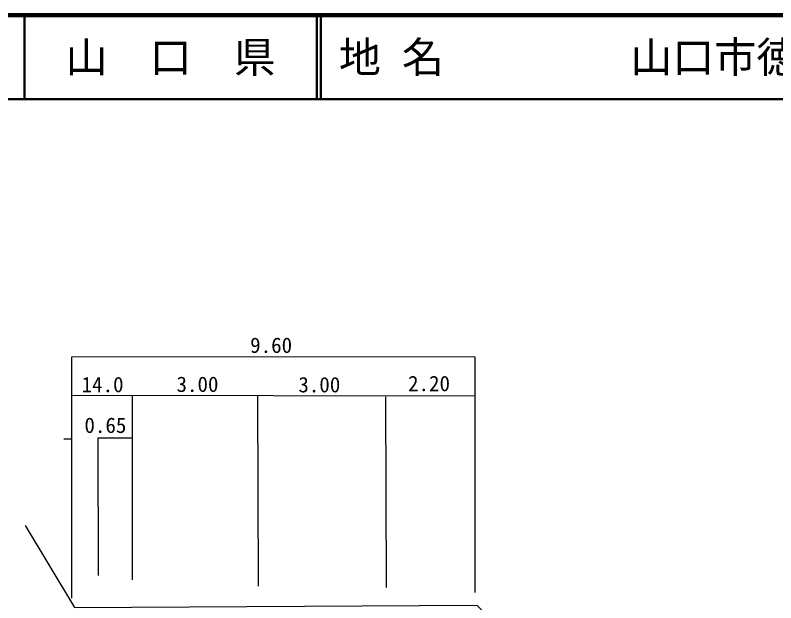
# Model space of a CAD drawing. Units: millimetres, scale not verified. Extents: x 40000 to 680000, y 20000 to 380000.
# Drawn here: x 331903 to 422329, y 310064 to 380000 of the extents above; entities that cross this region are included whole.
import ezdxf
from ezdxf.enums import TextEntityAlignment as Align

# ---------------------------------------------------------------- set-up
doc = ezdxf.new("R2010")
doc.units = ezdxf.units.MM
doc.header["$LTSCALE"] = 1000
for name, color, linetype, lineweight in [('M-BGD', 7, 'Continuous', 25), ('M-TTL', 2, 'Continuous', 140), ('M-TTL-LINE', 7, 'Continuous', 50)]:
    doc.layers.add(name, color=color, linetype=linetype, lineweight=lineweight)
doc.layers.add('M-TTL-TXT', color=7, linetype='Continuous')
doc.styles.add('ＭＳ ゴシック', font='')
doc.styles.get('ＭＳ ゴシック').set_extended_font_data('MS Gothic')

msp = doc.modelspace()

# ---------------------------------------------------------------- linework, layer by layer
at = {"layer": 'M-BGD'}
for p, q in [((386530, 339333), (386562, 311299)), ((386530, 334650), (338693, 334744)), ((345805, 334744), (345814, 312815)), ((360706, 334702), (360791, 312053)), ((375936, 334585), (376004, 311884)), ((337677, 329579), (338693, 329579))]:
    msp.add_line(p, q, dxfattribs=at)
for points in [[(386530, 339333), (338608, 339316), (338601, 310614)], [(345807, 329664), (341741, 329668), (341776, 313323)], [(333105, 319250), (338947, 309513), (386784, 309767), (389916, 306550)]]:
    msp.add_lwpolyline(points, dxfattribs=at)
at = {"layer": 'M-TTL'}
msp.add_line((680000, 380000), (40000, 380000), dxfattribs=at)
at = {"layer": 'M-TTL-LINE'}
for p, q in [((333000, 380000), (333000, 370000)), ((367750, 380000), (367750, 370000)), ((368250, 380000), (368250, 370000)), ((40000, 370000), (680000, 370000))]:
    msp.add_line(p, q, dxfattribs=at)

# ---------------------------------------------------------------- texts
at = {"layer": 'M-BGD', "style": 'ＭＳ ゴシック'}
for s, p in [('9.60', (359837, 339254)), ('14.0', (339798, 334580)), ('3.00', (351079, 334611)), ('3.00', (365565, 334560)), ('2.20', (378607, 334699)), ('0.65', (340132, 329730))]:
    msp.add_text(s, height=1833, dxfattribs=at).set_placement(p, align=Align.BOTTOM_LEFT)
at = {"layer": 'M-TTL-TXT', "style": 'ＭＳ ゴシック'}
msp.add_text('山\u3000口\u3000県', height=3666, dxfattribs=at).set_placement((350375, 375000), align=Align.MIDDLE_CENTER)
for s, p in [('地 名', (370380, 375000)), ('山口市徳地堀', (405024, 375000))]:
    msp.add_text(s, height=3666, dxfattribs=at).set_placement(p, align=Align.MIDDLE_LEFT)

doc.saveas('drawing.dxf')
